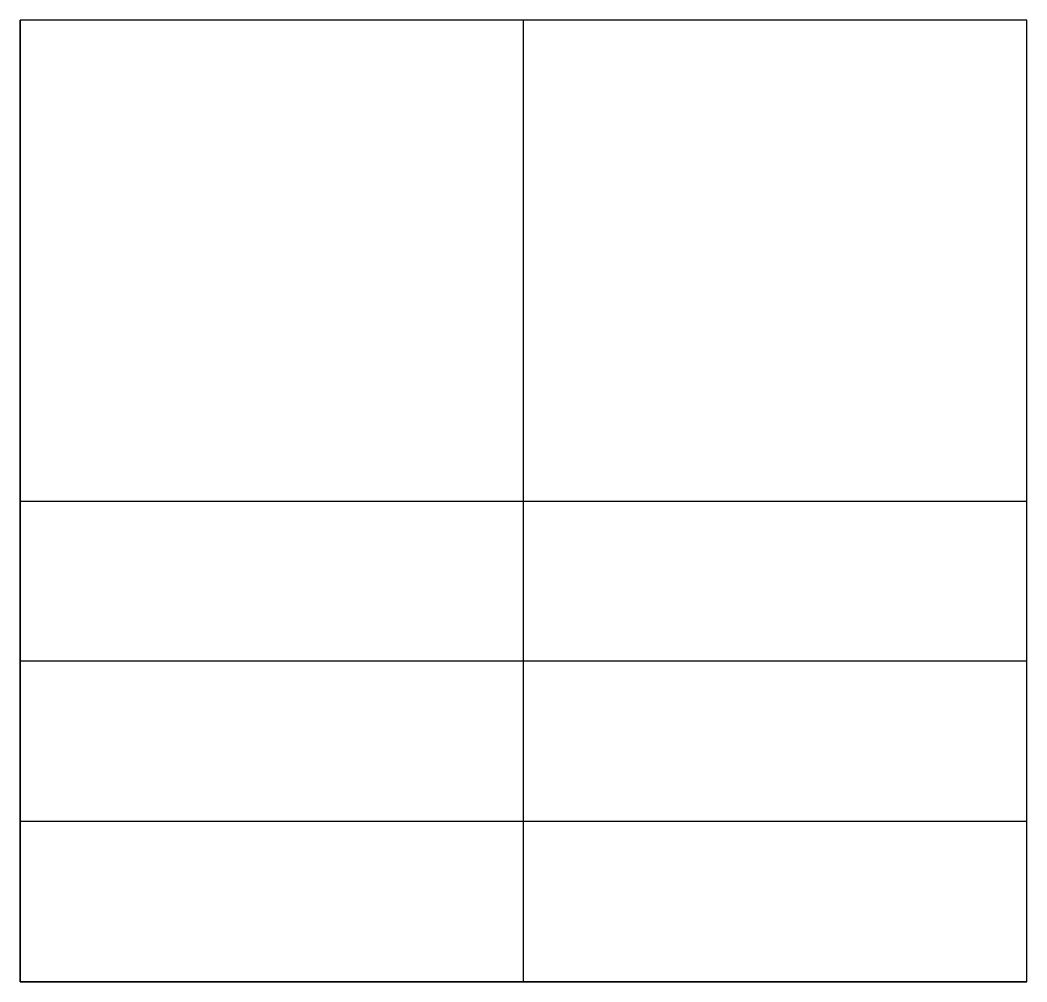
# Model space of a CAD drawing. Extents: x -750 to 750, y -716 to 716.
import ezdxf

# ---------------------------------------------------------------- set-up
doc = ezdxf.new("R2010")
doc.units = 0
doc.layers.get('0').update_dxf_attribs({"linetype": 'CONTINUOUS'})

msp = doc.modelspace()

# ---------------------------------------------------------------- linework, layer by layer
at = {"linetype": 'CONTINUOUS'}
for p, q in [((750, 716.28), (-750, 716.28)), ((-750, -716.28), (-750, 716.28)), ((-750, 716.28), (-750, -716.28)), ((750, 716.28), (-750, 716.28)), ((0, -716.28), (0, 716.28)), ((750, -716.28), (750, 716.28)), ((750, -716.28), (750, 716.28)), ((-750, 0), (750, 0)), ((750, -238.76), (-750, -238.76)), ((750, -477.52), (-750, -477.52)), ((750, -716.28), (-750, -716.28)), ((-750, -716.28), (750, -716.28))]:
    msp.add_line(p, q, dxfattribs=at)

doc.saveas('drawing.dxf')
